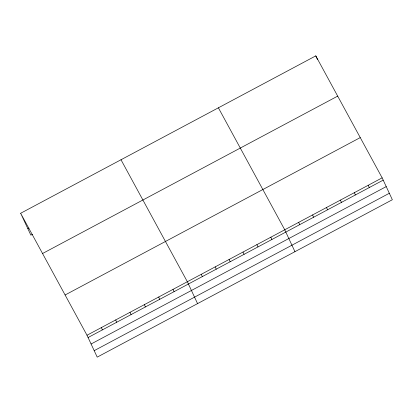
<?xml version="1.0" encoding="UTF-8"?>
<svg xmlns="http://www.w3.org/2000/svg" width="413" height="413" viewBox="0 0 413 413"><rect width="100%" height="100%" fill="white"/><g stroke="black" fill="none" stroke-linecap="round" stroke-linejoin="round"><path stroke-width="0.62" d="M20.65 213.268L315.79 55.869L382.144 177.848L392.35 199.732L97.21 357.131L87.004 335.242L20.65 213.268L30.856 235.152L32.508 234.269M27.841 228.683L28.941 228.095M42.549 253.52L337.684 96.121M65.109 294.99L360.244 137.596M87.004 335.242L382.144 177.848M88.072 337.529L383.207 180.13M91.087 343.998L386.227 186.599M94.195 350.663L389.335 193.263M218.394 107.808L284.748 229.788L294.954 251.672M120.999 159.754L187.352 281.728L197.559 303.617M315.79 55.869L317.607 59.771M368.231 185.267L369.294 187.548M354.318 192.685L355.381 194.972M340.405 200.109L341.468 202.391M326.487 207.527L327.555 209.809M312.574 214.946L313.643 217.233M298.661 222.37L299.724 224.651M270.835 237.207L271.899 239.494M256.922 244.63L257.986 246.912M243.009 252.049L244.073 254.331M229.091 259.467L230.16 261.754M215.178 266.886L216.247 269.173M201.265 274.309L202.329 276.591M173.016 289.374L174.085 291.655M158.68 297.019L159.748 299.301M144.349 304.665L145.412 306.947M130.012 312.311L131.076 314.592M115.676 319.951L116.74 322.238M101.34 327.597L102.403 329.884"/></g></svg>
